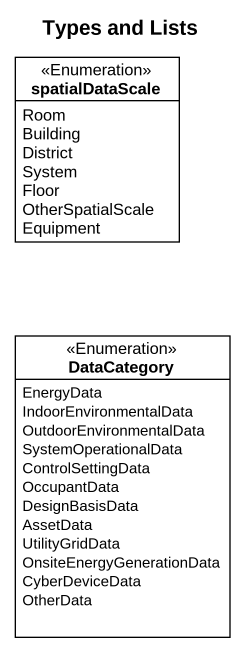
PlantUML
@startuml
title Types and Lists
hide circle
hide empty members
enum spatialDataScale <<Enumeration>> {
  Room
  Building
  District
  System
  Floor
  OtherSpatialScale
  Equipment
}
enum DataCategory <<Enumeration>> {
  EnergyData
  IndoorEnvironmentalData
  OutdoorEnvironmentalData
  SystemOperationalData
  ControlSettingData
  OccupantData
  DesignBasisData
  AssetData
  UtilityGridData
  OnsiteEnergyGenerationData
  CyberDeviceData
  OtherData
}
@enduml
